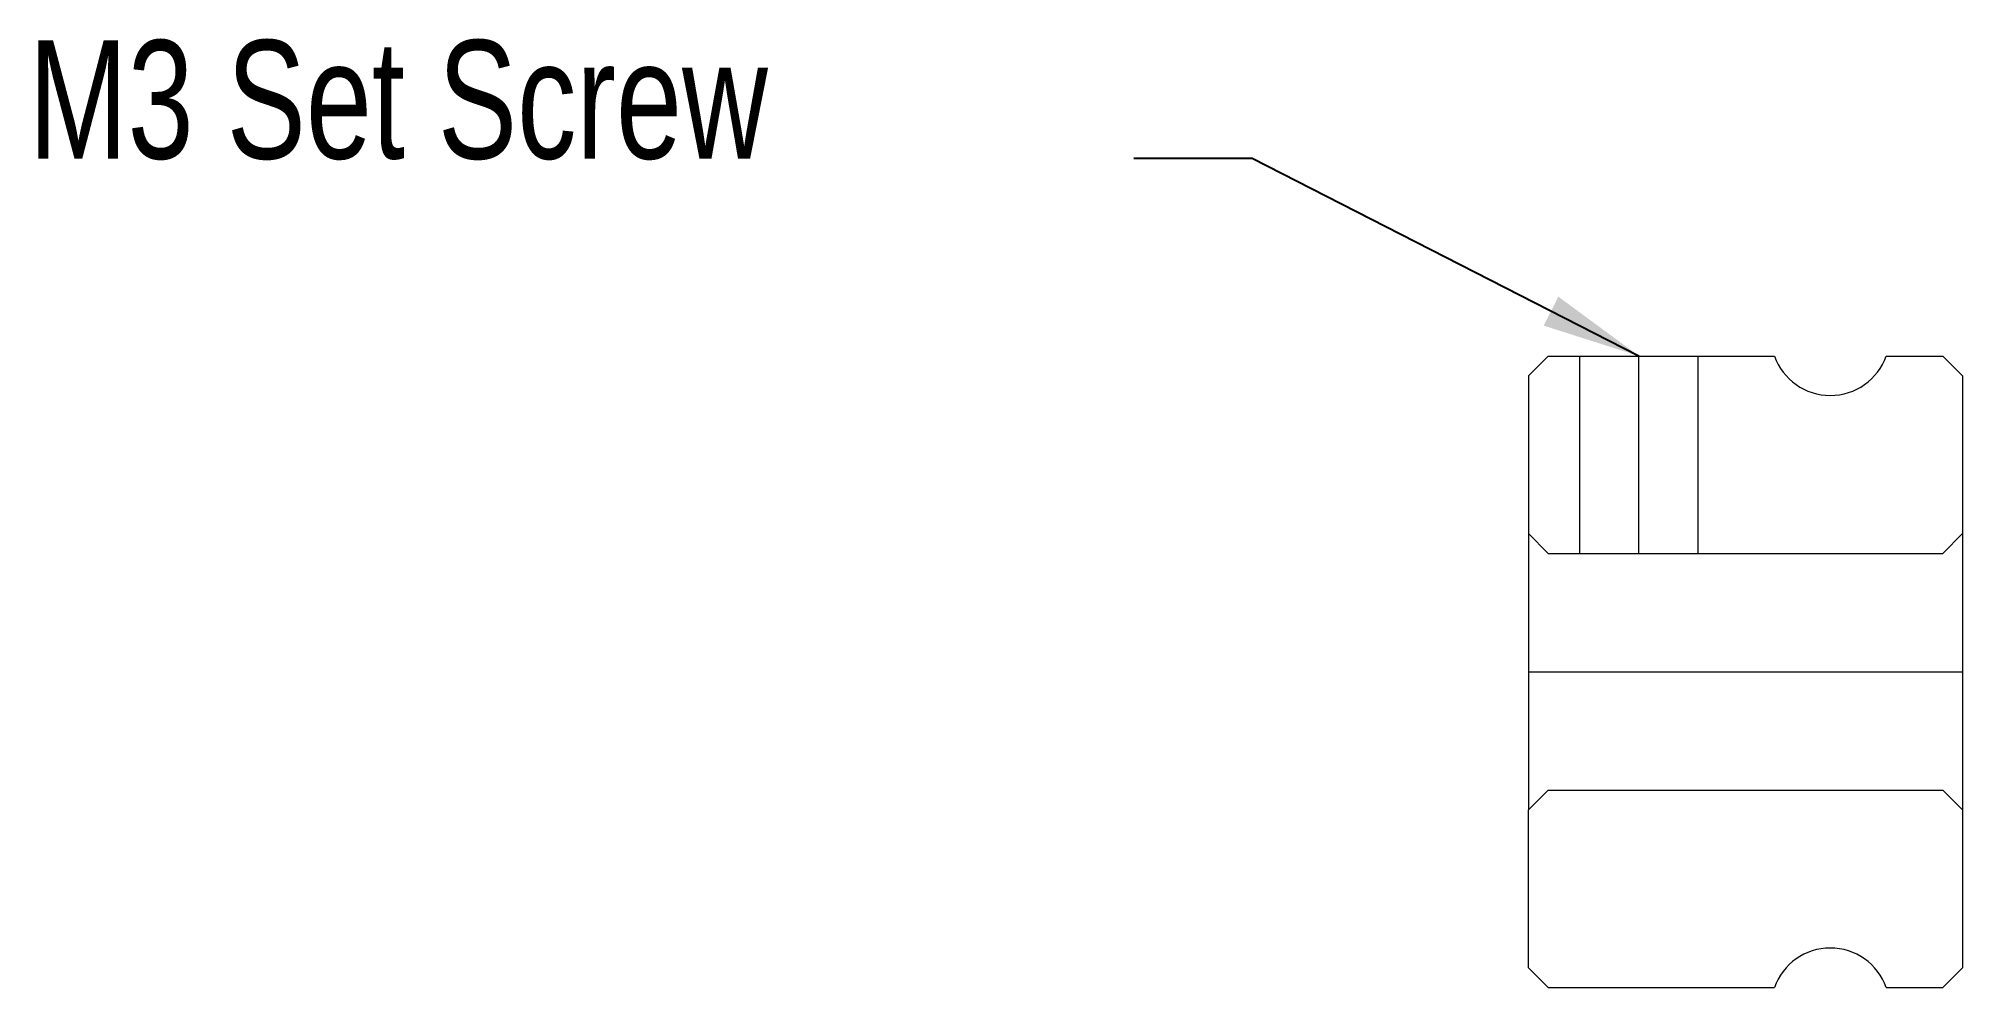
# Model space of a CAD drawing. Header units: millimetres. Extents: x -37.8 to 11, y 0 to 24.
import ezdxf

# ---------------------------------------------------------------- set-up
doc = ezdxf.new("R2010")
doc.units = ezdxf.units.MM
doc.layers.get('0').update_dxf_attribs({"linetype": 'CONTINUOUS', "lineweight": 0, "true_color": 0x000000})
doc.layers.add('Dimensions', color=7, linetype='CONTINUOUS', lineweight=0, true_color=0x000000)
doc.styles.get("Standard").update_dxf_attribs({"font": 'txt', "width": 0.75})
doc.dimstyles.get("Standard").update_dxf_attribs({"dimtxt": 2.5, "dimasz": 2.5, "dimexe": 1.25, "dimexo": 0.625, "dimtad": 1, "dimtxsty": 'Standard', "dimcen": 2.5, "dimadec": 0, "dimazin": 0, "dimtfac": 1, "dimtmove": 0, "dimatfit": 3, "dimfxl": 1, "dimarcsym": 0})

msp = doc.modelspace()

# ---------------------------------------------------------------- linework, layer by layer
for p, q in [((0, 15.5), (0.5, 16)), ((0.5, 16), (6.236, 16)), ((1.3, 11), (1.3, 16)), ((2.8, 11), (2.8, 16)), ((4.3, 11), (4.3, 16)), ((9.064, 16), (10.5, 16)), ((10.5, 16), (11, 15.5)), ((0, 15.5), (0, 11.5)), ((11, 15.5), (11, 11.5)), ((0, 11.5), (0.5, 11)), ((0, 11.5), (0, 4.5)), ((10.5, 11), (11, 11.5)), ((11, 11.5), (11, 4.5)), ((0.5, 11), (10.5, 11)), ((0, 8), (11, 8)), ((0, 4.5), (0.5, 5)), ((0.5, 5), (10.5, 5)), ((10.5, 5), (11, 4.5)), ((0, 0.5), (0, 4.5)), ((11, 4.5), (11, 0.5)), ((0.5, 0), (0, 0.5)), ((11, 0.5), (10.5, 0)), ((0.5, 0), (6.236, 0)), ((9.064, 0), (10.5, 0))]:
    msp.add_line(p, q)
for centre, start, end in [((7.65, 16.5), 199.4712, 340.5288), ((7.65, -0.5), 19.4712, 160.5288)]:
    msp.add_arc(centre, 1.5, start, end)

# ---------------------------------------------------------------- texts
at = {"layer": 'Dimensions', "insert": (-38, 24), "char_height": 3, "width": 100, "attachment_point": 1}
msp.add_mtext('M3\\~Set\\~Screw', dxfattribs=at)

# ---------------------------------------------------------------- leaders
at = {"layer": 'Dimensions'}
msp.add_leader([(2.8, 16), (-7, 21), (-10, 21)], dimstyle='Standard', dxfattribs=at)

doc.saveas('drawing.dxf')
